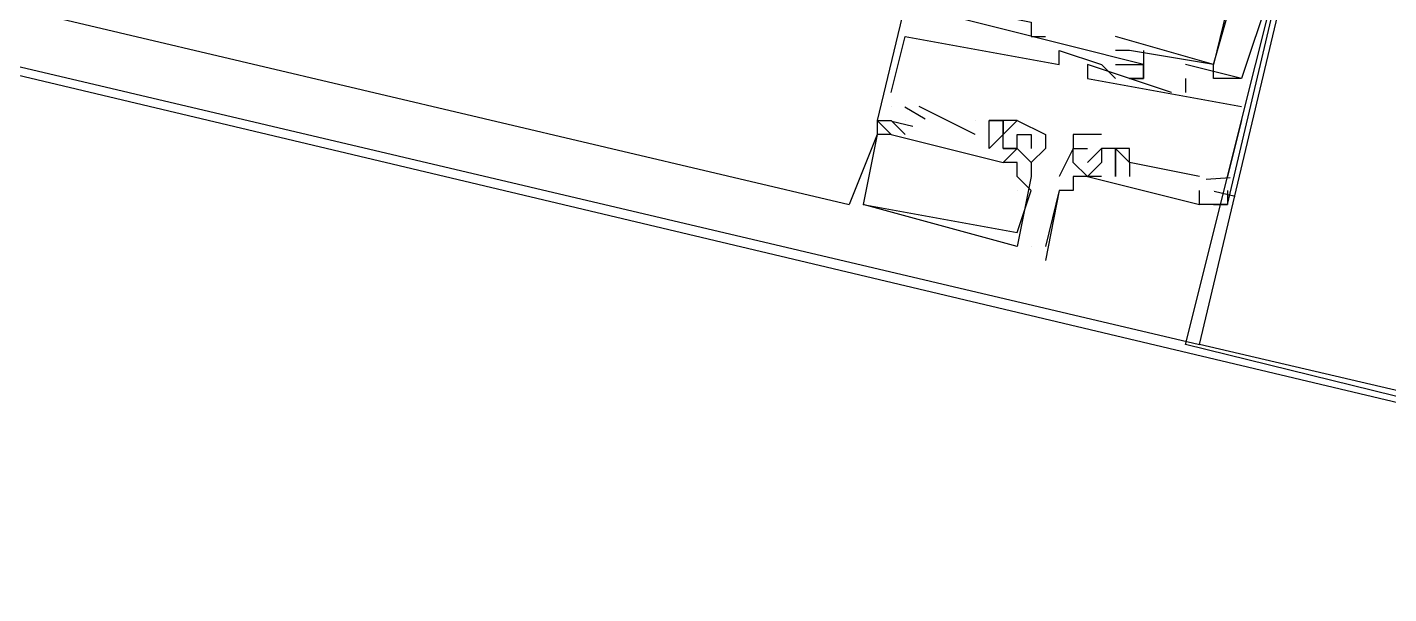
# Model space of a CAD drawing. Header units: feet. Extents: x -84 to 198, y -22 to 181.
# Drawn here: x 101.618 to 102.913, y 24.474 to 25.013 of the extents above; entities that cross this region are included whole.
import ezdxf

# ---------------------------------------------------------------- set-up
doc = ezdxf.new("R2010")
doc.units = ezdxf.units.FT
doc.layers.add('A-LINEA', color=7, linetype='CONTINUOUS')

msp = doc.modelspace()

# ---------------------------------------------------------------- linework, layer by layer
at = {"layer": 'A-LINEA'}
for p, q in [((94.8133, 26.5778), (102.7333, 24.7111)), ((95.16, 26.5511), (102.4, 24.8444)), ((102.4533, 25.0044), (102.4533, 25.0044)), ((102.4533, 25.0044), (102.4533, 25.0044)), ((102.4533, 25.0044), (102.4533, 25.0044)), ((102.5733, 25.0044), (102.5733, 25.0044)), ((102.5733, 25.0044), (102.5733, 25.0044)), ((102.5733, 25.0044), (102.5733, 25.0044)), ((102.5867, 25.0044), (102.5867, 25.0044)), ((102.5867, 25.0044), (102.5867, 25.0044)), ((102.5867, 25.0044), (102.5867, 25.0044)), ((102.6533, 25.0044), (102.6533, 25.0044)), ((102.6533, 25.0044), (102.6533, 25.0044)), ((102.6533, 25.0044), (102.6533, 25.0044)), ((102.6, 24.9911), (102.6, 24.9911)), ((102.6, 24.9911), (102.6, 24.9911)), ((102.6, 24.9911), (102.6, 24.9911)), ((102.6533, 24.9911), (102.6533, 24.9911)), ((102.6533, 24.9911), (102.6533, 24.9911)), ((102.6533, 24.9911), (102.6533, 24.9911)), ((102.6667, 24.9911), (102.6667, 24.9911)), ((102.6667, 24.9911), (102.6667, 24.9911)), ((102.6667, 24.9911), (102.6667, 24.9911)), ((102.68, 24.9911), (102.68, 24.9911)), ((102.68, 24.9911), (102.68, 24.9911)), ((102.68, 24.9911), (102.68, 24.9911)), ((102.6, 24.9778), (102.6, 24.9778)), ((102.6, 24.9778), (102.6, 24.9778)), ((102.6, 24.9778), (102.6, 24.9778)), ((102.6267, 24.9778), (102.6267, 24.9778)), ((102.6267, 24.9778), (102.6267, 24.9778)), ((102.6267, 24.9778), (102.6267, 24.9778)), ((102.64, 24.9778), (102.64, 24.9778)), ((102.64, 24.9778), (102.64, 24.9778)), ((102.64, 24.9778), (102.64, 24.9778)), ((102.6533, 24.9778), (102.6533, 24.9778)), ((102.6533, 24.9778), (102.6533, 24.9778)), ((102.6533, 24.9778), (102.6533, 24.9778)), ((102.68, 24.9778), (102.68, 24.9778)), ((102.68, 24.9778), (102.68, 24.9778)), ((102.68, 24.9778), (102.68, 24.9778)), ((102.68, 24.9778), (102.68, 24.9778)), ((102.68, 24.9778), (102.68, 24.9778)), ((102.68, 24.9778), (102.68, 24.9778)), ((102.68, 24.9778), (102.68, 24.9778)), ((102.68, 24.9778), (102.68, 24.9778)), ((102.68, 24.9778), (102.68, 24.9778)), ((102.72, 24.9778), (102.72, 24.9778)), ((102.72, 24.9778), (102.72, 24.9778)), ((102.72, 24.9778), (102.72, 24.9778)), ((102.7467, 24.9778), (102.7467, 24.9778)), ((102.7467, 24.9778), (102.7467, 24.9778)), ((102.7467, 24.9778), (102.7467, 24.9778)), ((102.7467, 24.9778), (102.7467, 24.9778)), ((102.7467, 24.9778), (102.7467, 24.9778)), ((102.7467, 24.9778), (102.7467, 24.9778)), ((102.7467, 24.9778), (102.7467, 24.9778)), ((102.7467, 24.9778), (102.7467, 24.9778)), ((102.7467, 24.9778), (102.7467, 24.9778)), ((102.6267, 24.9644), (102.6267, 24.9644)), ((102.6267, 24.9644), (102.6267, 24.9644)), ((102.6267, 24.9644), (102.6267, 24.9644)), ((102.6533, 24.9644), (102.6533, 24.9644)), ((102.6533, 24.9644), (102.6533, 24.9644)), ((102.6533, 24.9644), (102.6533, 24.9644)), ((102.6667, 24.9644), (102.6667, 24.9644)), ((102.6667, 24.9644), (102.6667, 24.9644)), ((102.6667, 24.9644), (102.6667, 24.9644)), ((102.68, 24.9644), (102.68, 24.9644)), ((102.68, 24.9644), (102.68, 24.9644)), ((102.68, 24.9644), (102.68, 24.9644)), ((102.68, 24.9644), (102.68, 24.9644)), ((102.68, 24.9644), (102.68, 24.9644)), ((102.68, 24.9644), (102.68, 24.9644)), ((102.72, 24.9644), (102.72, 24.9511)), ((102.72, 24.9644), (102.72, 24.9644)), ((102.72, 24.9644), (102.72, 24.9511)), ((102.72, 24.9644), (102.72, 24.9644)), ((102.72, 24.9644), (102.72, 24.9511)), ((102.72, 24.9644), (102.72, 24.9644)), ((102.7733, 24.9644), (102.7467, 24.9644)), ((102.7467, 24.9644), (102.7467, 24.9644)), ((102.7467, 24.9644), (102.7467, 24.9644)), ((102.7733, 24.9644), (102.7467, 24.9644)), ((102.7467, 24.9644), (102.7467, 24.9644)), ((102.7467, 24.9644), (102.7467, 24.9644)), ((102.7733, 24.9644), (102.7467, 24.9644)), ((102.7467, 24.9644), (102.7467, 24.9644)), ((102.7467, 24.9644), (102.7467, 24.9644)), ((102.7733, 24.9644), (102.7733, 24.9644)), ((102.7733, 24.9644), (102.7733, 24.9644)), ((102.7733, 24.9644), (102.7733, 24.9644)), ((102.7733, 24.9644), (102.7733, 24.9644)), ((102.7733, 24.9644), (102.7733, 24.9644)), ((102.7733, 24.9644), (102.7733, 24.9644)), ((102.7733, 24.9644), (102.7733, 24.9644)), ((102.7733, 24.9644), (102.7733, 24.9644)), ((102.7733, 24.9644), (102.7733, 24.9644)), ((102.44, 24.9511), (102.44, 24.9511)), ((102.44, 24.9511), (102.44, 24.9511)), ((102.44, 24.9511), (102.44, 24.9511)), ((102.7067, 24.9511), (102.7067, 24.9511)), ((102.7067, 24.9511), (102.7067, 24.9511)), ((102.7067, 24.9511), (102.7067, 24.9511)), ((102.72, 24.9511), (102.72, 24.9511)), ((102.72, 24.9511), (102.72, 24.9511)), ((102.72, 24.9511), (102.72, 24.9511)), ((102.44, 24.9378), (102.44, 24.9378)), ((102.44, 24.9378), (102.44, 24.9378)), ((102.44, 24.9378), (102.44, 24.9378)), ((102.4724, 24.9256), (102.4529, 24.9372)), ((102.4724, 24.9256), (102.4529, 24.9372)), ((102.4724, 24.9256), (102.4529, 24.9372)), ((102.52, 24.9111), (102.4667, 24.9378)), ((102.4667, 24.9378), (102.4667, 24.9378)), ((102.52, 24.9111), (102.4667, 24.9378)), ((102.4667, 24.9378), (102.4667, 24.9378)), ((102.52, 24.9111), (102.4667, 24.9378)), ((102.4667, 24.9378), (102.4667, 24.9378)), ((102.7733, 24.9378), (102.7733, 24.9378)), ((102.7733, 24.9378), (102.7733, 24.9378)), ((102.7733, 24.9378), (102.7733, 24.9378)), ((102.4267, 24.9244), (102.4267, 24.9244)), ((102.4267, 24.9244), (102.4267, 24.9244)), ((102.4267, 24.9244), (102.4267, 24.9244)), ((102.4267, 24.9244), (102.4267, 24.9244)), ((102.4267, 24.9244), (102.4267, 24.9244)), ((102.4267, 24.9244), (102.4267, 24.9244)), ((102.4267, 24.9244), (102.4267, 24.9244)), ((102.4267, 24.9244), (102.4267, 24.9244)), ((102.4267, 24.9244), (102.4267, 24.9244)), ((102.44, 24.9244), (102.4533, 24.9111)), ((102.44, 24.9244), (102.44, 24.9244)), ((102.44, 24.9244), (102.44, 24.9244)), ((102.44, 24.9244), (102.44, 24.9244)), ((102.44, 24.9244), (102.4533, 24.9111)), ((102.44, 24.9244), (102.44, 24.9244)), ((102.44, 24.9244), (102.44, 24.9244)), ((102.44, 24.9244), (102.44, 24.9244)), ((102.44, 24.9244), (102.4533, 24.9111)), ((102.44, 24.9244), (102.44, 24.9244)), ((102.44, 24.9244), (102.44, 24.9244)), ((102.44, 24.9244), (102.44, 24.9244)), ((102.4606, 24.9188), (102.4406, 24.9235)), ((102.4606, 24.9188), (102.4406, 24.9235)), ((102.4606, 24.9188), (102.4406, 24.9235)), ((102.4533, 24.9244), (102.4533, 24.9244)), ((102.4533, 24.9244), (102.4533, 24.9244)), ((102.4533, 24.9244), (102.4533, 24.9244)), ((102.4533, 24.9244), (102.4533, 24.9244)), ((102.4533, 24.9244), (102.4533, 24.9244)), ((102.4533, 24.9244), (102.4533, 24.9244)), ((102.52, 24.9244), (102.52, 24.9244)), ((102.52, 24.9244), (102.52, 24.9244)), ((102.52, 24.9244), (102.52, 24.9244)), ((102.52, 24.9244), (102.52, 24.9244)), ((102.52, 24.9244), (102.52, 24.9244)), ((102.52, 24.9244), (102.52, 24.9244)), ((102.5333, 24.9244), (102.5333, 24.9244)), ((102.5333, 24.9244), (102.5333, 24.9244)), ((102.5333, 24.9244), (102.5333, 24.9244)), ((102.5333, 24.9244), (102.5333, 24.9244)), ((102.5333, 24.9244), (102.5333, 24.9244)), ((102.5333, 24.9244), (102.5333, 24.9244)), ((102.5467, 24.9244), (102.5467, 24.9244)), ((102.5467, 24.9244), (102.5467, 24.9244)), ((102.5467, 24.9244), (102.5467, 24.9244)), ((102.5467, 24.9244), (102.5467, 24.9244)), ((102.5467, 24.9244), (102.5467, 24.9244)), ((102.5467, 24.9244), (102.5467, 24.9244)), ((102.56, 24.9244), (102.56, 24.9244)), ((102.56, 24.9244), (102.56, 24.9244)), ((102.56, 24.9244), (102.56, 24.9244)), ((102.56, 24.9244), (102.56, 24.9244)), ((102.56, 24.9244), (102.56, 24.9244)), ((102.56, 24.9244), (102.56, 24.9244)), ((102.7733, 24.9244), (102.76, 24.8711)), ((102.7733, 24.9244), (102.76, 24.8711)), ((102.7733, 24.9244), (102.76, 24.8711)), ((102.7733, 24.9244), (102.7733, 24.9244)), ((102.7733, 24.9244), (102.7733, 24.9244)), ((102.7733, 24.9244), (102.7733, 24.9244)), ((102.4267, 24.9111), (102.4, 24.8444)), ((102.4267, 24.9111), (102.4, 24.8444)), ((102.4267, 24.9111), (102.4, 24.8444)), ((102.4267, 24.9111), (102.4267, 24.9111)), ((102.4267, 24.9111), (102.4267, 24.9111)), ((102.4267, 24.9111), (102.4267, 24.9111)), ((102.4267, 24.9111), (102.4267, 24.9111)), ((102.4267, 24.9111), (102.4267, 24.9111)), ((102.4267, 24.9111), (102.4267, 24.9111)), ((102.4267, 24.9111), (102.4267, 24.9111)), ((102.4267, 24.9111), (102.4267, 24.9111)), ((102.4267, 24.9111), (102.4267, 24.9111)), ((102.44, 24.9111), (102.44, 24.9111)), ((102.44, 24.9111), (102.44, 24.9111)), ((102.44, 24.9111), (102.44, 24.9111)), ((102.44, 24.9111), (102.44, 24.9111)), ((102.44, 24.9111), (102.44, 24.9111)), ((102.44, 24.9111), (102.44, 24.9111)), ((102.44, 24.9111), (102.44, 24.9111)), ((102.44, 24.9111), (102.44, 24.9111)), ((102.44, 24.9111), (102.44, 24.9111)), ((102.4533, 24.9111), (102.4533, 24.9111)), ((102.4533, 24.9111), (102.4533, 24.9111)), ((102.4533, 24.9111), (102.4533, 24.9111)), ((102.4533, 24.9111), (102.4533, 24.9111)), ((102.4533, 24.9111), (102.4533, 24.9111)), ((102.4533, 24.9111), (102.4533, 24.9111)), ((102.52, 24.9111), (102.52, 24.9111)), ((102.52, 24.9111), (102.52, 24.9111)), ((102.52, 24.9111), (102.52, 24.9111)), ((102.5333, 24.9111), (102.5333, 24.9111)), ((102.5333, 24.9111), (102.5333, 24.9111)), ((102.5333, 24.9111), (102.5333, 24.9111)), ((102.5467, 24.9111), (102.5467, 24.9111)), ((102.5467, 24.9111), (102.5467, 24.9111)), ((102.5467, 24.9111), (102.5467, 24.9111)), ((102.5467, 24.9111), (102.5467, 24.9111)), ((102.5467, 24.9111), (102.5467, 24.9111)), ((102.5467, 24.9111), (102.5467, 24.9111)), ((102.5467, 24.9111), (102.5467, 24.9111)), ((102.5467, 24.9111), (102.5467, 24.9111)), ((102.5467, 24.9111), (102.5467, 24.9111)), ((102.56, 24.9111), (102.56, 24.9111)), ((102.56, 24.9111), (102.56, 24.9111)), ((102.56, 24.9111), (102.56, 24.9111)), ((102.56, 24.9111), (102.56, 24.9111)), ((102.56, 24.9111), (102.56, 24.9111)), ((102.56, 24.9111), (102.56, 24.9111)), ((102.5733, 24.9111), (102.5733, 24.9111)), ((102.5733, 24.9111), (102.5733, 24.9111)), ((102.5733, 24.9111), (102.5733, 24.9111)), ((102.5867, 24.9111), (102.5867, 24.9111)), ((102.5867, 24.9111), (102.5867, 24.9111)), ((102.5867, 24.9111), (102.5867, 24.9111)), ((102.6133, 24.9111), (102.6133, 24.9111)), ((102.64, 24.9111), (102.64, 24.9111)), ((102.5333, 24.8978), (102.5333, 24.8978)), ((102.5333, 24.8978), (102.5333, 24.8978)), ((102.5333, 24.8978), (102.5333, 24.8978)), ((102.5467, 24.8978), (102.5467, 24.8978)), ((102.5467, 24.8978), (102.5467, 24.8978)), ((102.5467, 24.8978), (102.5467, 24.8978)), ((102.5467, 24.8978), (102.5467, 24.8978)), ((102.5467, 24.8978), (102.5467, 24.8978)), ((102.5467, 24.8978), (102.5467, 24.8978)), ((102.56, 24.8978), (102.56, 24.8978)), ((102.56, 24.8978), (102.56, 24.8978)), ((102.56, 24.8978), (102.56, 24.8978)), ((102.56, 24.8978), (102.56, 24.8978)), ((102.56, 24.8978), (102.56, 24.8978)), ((102.56, 24.8978), (102.56, 24.8978)), ((102.56, 24.8978), (102.56, 24.8978)), ((102.56, 24.8978), (102.56, 24.8978)), ((102.56, 24.8978), (102.56, 24.8978)), ((102.56, 24.8978), (102.56, 24.8978)), ((102.56, 24.8978), (102.56, 24.8978)), ((102.56, 24.8978), (102.56, 24.8978)), ((102.5733, 24.8978), (102.5733, 24.8978)), ((102.5733, 24.8978), (102.5733, 24.8978)), ((102.5733, 24.8978), (102.5733, 24.8978)), ((102.5867, 24.8978), (102.5867, 24.8978)), ((102.5867, 24.8978), (102.5867, 24.8978)), ((102.5867, 24.8978), (102.5867, 24.8978)), ((102.6133, 24.8978), (102.6133, 24.8978)), ((102.6133, 24.8978), (102.6133, 24.8978)), ((102.64, 24.8978), (102.6267, 24.8844)), ((102.6267, 24.8978), (102.6267, 24.8978)), ((102.64, 24.8978), (102.64, 24.8978)), ((102.64, 24.8978), (102.64, 24.8978)), ((102.64, 24.8978), (102.64, 24.8978)), ((102.64, 24.8978), (102.64, 24.8978)), ((102.64, 24.8978), (102.64, 24.8978)), ((102.6533, 24.8978), (102.6533, 24.8978)), ((102.6533, 24.8978), (102.6533, 24.8978)), ((102.6533, 24.8978), (102.6533, 24.8978)), ((102.6533, 24.8978), (102.6533, 24.8978)), ((102.6533, 24.8978), (102.6533, 24.8978)), ((102.6533, 24.8978), (102.6533, 24.8978)), ((102.6667, 24.8978), (102.6667, 24.8978)), ((102.6667, 24.8978), (102.6667, 24.8978)), ((102.6667, 24.8978), (102.6667, 24.8978)), ((102.5467, 24.8844), (102.5467, 24.8844)), ((102.5467, 24.8844), (102.5467, 24.8844)), ((102.5467, 24.8844), (102.5467, 24.8844)), ((102.5467, 24.8844), (102.5467, 24.8844)), ((102.5467, 24.8844), (102.5467, 24.8844)), ((102.5467, 24.8844), (102.5467, 24.8844)), ((102.56, 24.8844), (102.56, 24.8844)), ((102.56, 24.8844), (102.56, 24.8844)), ((102.56, 24.8844), (102.56, 24.8844)), ((102.5733, 24.8844), (102.5733, 24.8844)), ((102.5733, 24.8844), (102.5733, 24.8844)), ((102.5733, 24.8844), (102.5733, 24.8844)), ((102.5733, 24.8844), (102.5733, 24.8844)), ((102.5733, 24.8844), (102.5733, 24.8844)), ((102.5733, 24.8844), (102.5733, 24.8844)), ((102.6133, 24.8844), (102.6133, 24.8844)), ((102.6267, 24.8844), (102.6267, 24.8844)), ((102.64, 24.8844), (102.64, 24.8844)), ((102.64, 24.8844), (102.64, 24.8844)), ((102.64, 24.8844), (102.64, 24.8844)), ((102.64, 24.8844), (102.64, 24.8844)), ((102.64, 24.8844), (102.64, 24.8844)), ((102.64, 24.8844), (102.64, 24.8844)), ((102.64, 24.8844), (102.64, 24.8844)), ((102.6533, 24.8844), (102.6533, 24.8844)), ((102.6533, 24.8844), (102.6533, 24.8844)), ((102.6533, 24.8844), (102.6533, 24.8844)), ((102.6533, 24.8844), (102.6533, 24.8844)), ((102.6533, 24.8844), (102.6533, 24.8844)), ((102.6533, 24.8844), (102.6533, 24.8844)), ((102.6533, 24.8844), (102.6533, 24.8844)), ((102.6533, 24.8844), (102.6533, 24.8844)), ((102.6533, 24.8844), (102.6533, 24.8844)), ((102.6533, 24.8844), (102.6533, 24.8844)), ((102.6533, 24.8844), (102.6533, 24.8844)), ((102.6533, 24.8844), (102.6533, 24.8844)), ((102.6667, 24.8844), (102.6667, 24.8844)), ((102.6667, 24.8844), (102.6667, 24.8844)), ((102.6667, 24.8844), (102.6667, 24.8844)), ((102.6667, 24.8844), (102.6667, 24.8844)), ((102.6667, 24.8844), (102.6667, 24.8844)), ((102.6667, 24.8844), (102.6667, 24.8844)), ((102.56, 24.8711), (102.56, 24.8711)), ((102.56, 24.8711), (102.56, 24.8711)), ((102.56, 24.8711), (102.56, 24.8711)), ((102.5733, 24.8711), (102.5733, 24.8711)), ((102.5733, 24.8711), (102.5733, 24.8711)), ((102.5733, 24.8711), (102.5733, 24.8711)), ((102.6, 24.8711), (102.6, 24.8711)), ((102.6, 24.8711), (102.6, 24.8711)), ((102.6, 24.8711), (102.6, 24.8711)), ((102.6133, 24.8711), (102.6133, 24.8711)), ((102.6133, 24.8711), (102.6133, 24.8711)), ((102.6133, 24.8711), (102.6133, 24.8711)), ((102.6267, 24.8711), (102.6267, 24.8711)), ((102.6267, 24.8711), (102.6267, 24.8711)), ((102.6267, 24.8711), (102.6267, 24.8711)), ((102.6267, 24.8711), (102.6267, 24.8711)), ((102.6267, 24.8711), (102.6267, 24.8711)), ((102.64, 24.8711), (102.64, 24.8711)), ((102.64, 24.8711), (102.64, 24.8711)), ((102.64, 24.8711), (102.64, 24.8711)), ((102.6533, 24.8711), (102.6533, 24.8711)), ((102.6533, 24.8711), (102.6533, 24.8711)), ((102.6533, 24.8711), (102.6533, 24.8711)), ((102.6533, 24.8711), (102.6533, 24.8711)), ((102.6533, 24.8711), (102.6533, 24.8711)), ((102.6533, 24.8711), (102.6533, 24.8711)), ((102.6533, 24.8711), (102.6533, 24.8711)), ((102.6533, 24.8711), (102.6533, 24.8711)), ((102.6533, 24.8711), (102.6533, 24.8711)), ((102.6667, 24.8711), (102.6667, 24.8711)), ((102.6667, 24.8711), (102.6667, 24.8711)), ((102.6667, 24.8711), (102.6667, 24.8711)), ((102.7333, 24.8711), (102.7333, 24.8711)), ((102.7333, 24.8711), (102.7333, 24.8711)), ((102.7333, 24.8711), (102.7333, 24.8711)), ((102.7624, 24.8698), (102.7398, 24.8682)), ((102.7624, 24.8698), (102.7398, 24.8682)), ((102.7624, 24.8698), (102.7398, 24.8682)), ((102.7467, 24.8711), (102.7467, 24.8711)), ((102.7467, 24.8711), (102.7467, 24.8711)), ((102.7467, 24.8711), (102.7467, 24.8711)), ((102.76, 24.8711), (102.76, 24.8711)), ((102.76, 24.8711), (102.76, 24.8711)), ((102.76, 24.8711), (102.76, 24.8711)), ((102.56, 24.8578), (102.56, 24.8578)), ((102.56, 24.8578), (102.56, 24.8578)), ((102.56, 24.8578), (102.56, 24.8578)), ((102.5733, 24.8578), (102.5733, 24.8578)), ((102.5733, 24.8578), (102.5733, 24.8578)), ((102.5733, 24.8578), (102.5733, 24.8578)), ((102.6, 24.8578), (102.6, 24.8578)), ((102.6, 24.8578), (102.6, 24.8578)), ((102.6, 24.8578), (102.6, 24.8578)), ((102.6133, 24.8578), (102.6133, 24.8578)), ((102.6133, 24.8578), (102.6133, 24.8578)), ((102.6133, 24.8578), (102.6133, 24.8578)), ((102.7333, 24.8578), (102.7333, 24.8578)), ((102.7333, 24.8578), (102.7333, 24.8578)), ((102.7333, 24.8578), (102.7333, 24.8578)), ((102.7467, 24.8578), (102.7467, 24.8578)), ((102.7467, 24.8578), (102.7467, 24.8578)), ((102.7467, 24.8578), (102.7467, 24.8578)), ((102.7467, 24.8578), (102.7467, 24.8578)), ((102.7467, 24.8578), (102.7467, 24.8578)), ((102.7467, 24.8578), (102.7467, 24.8578)), ((102.7673, 24.8521), (102.7473, 24.8568)), ((102.7673, 24.8521), (102.7473, 24.8568)), ((102.7673, 24.8521), (102.7473, 24.8568)), ((102.76, 24.8578), (102.76, 24.8578)), ((102.76, 24.8578), (102.76, 24.8578)), ((102.76, 24.8578), (102.76, 24.8578)), ((102.4, 24.8444), (102.4, 24.8444)), ((102.4, 24.8444), (102.4, 24.8444)), ((102.4, 24.8444), (102.4, 24.8444)), ((102.4133, 24.8444), (102.4133, 24.8444)), ((102.4133, 24.8444), (102.4133, 24.8444)), ((102.4133, 24.8444), (102.4133, 24.8444)), ((102.4133, 24.8444), (102.4133, 24.8444)), ((102.4133, 24.8444), (102.4133, 24.8444)), ((102.4133, 24.8444), (102.4133, 24.8444)), ((102.7333, 24.8444), (102.7333, 24.8444)), ((102.7333, 24.8444), (102.7333, 24.8444)), ((102.7333, 24.8444), (102.7333, 24.8444)), ((102.7333, 24.8444), (102.7333, 24.8444)), ((102.7333, 24.8444), (102.7333, 24.8444)), ((102.7333, 24.8444), (102.7333, 24.8444)), ((102.7467, 24.8444), (102.7467, 24.8444)), ((102.7467, 24.8444), (102.7467, 24.8444)), ((102.7467, 24.8444), (102.7467, 24.8444)), ((102.7467, 24.8444), (102.7467, 24.8444)), ((102.7467, 24.8444), (102.7467, 24.8444)), ((102.7467, 24.8444), (102.7467, 24.8444)), ((102.76, 24.8444), (102.76, 24.8444)), ((102.76, 24.8444), (102.76, 24.8444)), ((102.76, 24.8444), (102.76, 24.8444)), ((102.76, 24.8444), (102.76, 24.8444)), ((102.76, 24.8444), (102.76, 24.8444)), ((102.76, 24.8444), (102.76, 24.8444)), ((102.56, 24.8178), (102.56, 24.8178)), ((102.56, 24.8178), (102.56, 24.8178)), ((102.56, 24.8178), (102.56, 24.8178)), ((102.56, 24.8044), (102.56, 24.8044)), ((102.56, 24.8044), (102.56, 24.8044)), ((102.56, 24.8044), (102.56, 24.8044)), ((102.5733, 24.8044), (102.5733, 24.8044)), ((102.5867, 24.8044), (102.5867, 24.8044)), ((102.5867, 24.7911), (102.5867, 24.7911))]:
    msp.add_line(p, q, dxfattribs=at)
for points in [[(67.2267, 7.6444), (67.2667, 7.8178), (67.76, 9.9244), (68.1067, 9.9378), (69.9867, 17.8978), (72.5733, 17.2844), (72.7333, 17.9244), (80.72, 16.0444), (83.12, 15.4711), (87.16, 14.5111), (90.12, 27.0044), (94.6533, 25.9244), (94.8133, 26.5778), (97.52, 25.9378), (103.5333, 24.5111), (107.3733, 40.7511), (107.64, 40.6978), (108.9733, 40.3778), (112.68, 39.4978), (119.16, 37.9644), (119.2267, 38.2978), (125.3067, 36.8578)], [(102.8133, 25.4978), (102.8133, 25.5244), (102.7333, 25.5378), (102.7333, 25.5644), (102.5867, 25.5911), (102.4267, 24.9244), (102.4267, 24.9111)], [(102.8133, 25.4978), (102.8133, 25.5244), (102.7333, 25.5378), (102.7333, 25.5644), (102.5867, 25.5911), (102.4267, 24.9244), (102.4267, 24.9111)], [(102.8133, 25.4978), (102.8133, 25.5244), (102.7333, 25.5378), (102.7333, 25.5644), (102.5867, 25.5911), (102.4267, 24.9244), (102.4267, 24.9111)], [(102.76, 24.8578), (102.76, 24.8444), (102.7467, 24.8444), (102.76, 24.8444), (102.92, 25.5244), (102.76, 25.5511), (102.76, 25.5378), (102.7733, 25.5378), (102.76, 25.5378), (102.7733, 25.5378), (102.8, 25.5378), (102.8, 25.5244), (102.7867, 25.5378)], [(102.76, 24.8578), (102.76, 24.8444), (102.7467, 24.8444), (102.76, 24.8444), (102.92, 25.5244), (102.76, 25.5511), (102.76, 25.5378), (102.7733, 25.5378), (102.76, 25.5378), (102.7733, 25.5378), (102.8, 25.5378), (102.8, 25.5244), (102.7867, 25.5378)], [(102.76, 24.8578), (102.76, 24.8444), (102.7467, 24.8444), (102.76, 24.8444), (102.92, 25.5244), (102.76, 25.5511), (102.76, 25.5378), (102.7733, 25.5378), (102.76, 25.5378), (102.7733, 25.5378), (102.8, 25.5378), (102.8, 25.5244), (102.7867, 25.5378)], [(102.92, 25.5111), (103.7333, 25.3244), (103.5333, 24.5111), (102.72, 24.7111), (102.92, 25.5111)], [(102.92, 25.4978), (103.72, 25.3111), (103.5333, 24.5244), (102.7333, 24.7111), (102.92, 25.4978)], [(102.7467, 24.9778), (102.7733, 25.0711), (102.7867, 25.0578), (102.7867, 25.0711), (102.7733, 25.0711), (102.8667, 25.4711), (102.88, 25.4711), (102.8933, 25.4978), (102.9067, 25.4978)], [(102.7467, 24.9778), (102.7733, 25.0711), (102.7867, 25.0578), (102.7867, 25.0711), (102.7733, 25.0711), (102.8667, 25.4711), (102.88, 25.4711), (102.8933, 25.4978), (102.9067, 25.4978)], [(102.7467, 24.9778), (102.7733, 25.0711), (102.7867, 25.0578), (102.7867, 25.0711), (102.7733, 25.0711), (102.8667, 25.4711), (102.88, 25.4711), (102.8933, 25.4978), (102.9067, 25.4978)], [(102.8667, 25.4711), (102.7467, 24.9778), (102.6533, 25.0044)], [(102.8667, 25.4711), (102.7467, 24.9778), (102.6533, 25.0044)], [(102.8667, 25.4711), (102.7467, 24.9778), (102.6533, 25.0044)], [(102.68, 24.9911), (102.68, 24.9911), (102.68, 24.9778), (102.4667, 25.0311), (102.48, 25.1111), (102.5067, 25.1111), (102.5067, 25.1244), (102.48, 25.1244)], [(102.68, 24.9911), (102.68, 24.9911), (102.68, 24.9778), (102.4667, 25.0311), (102.48, 25.1111), (102.5067, 25.1111), (102.5067, 25.1244), (102.48, 25.1244)], [(102.68, 24.9911), (102.68, 24.9911), (102.68, 24.9778), (102.4667, 25.0311), (102.48, 25.1111), (102.5067, 25.1111), (102.5067, 25.1244), (102.48, 25.1244)], [(102.7733, 25.0578), (102.7733, 25.0444), (102.8, 25.0444), (102.7733, 24.9644), (102.72, 24.9778)], [(102.7733, 25.0578), (102.7733, 25.0444), (102.8, 25.0444), (102.7733, 24.9644), (102.72, 24.9778)], [(102.7733, 25.0578), (102.7733, 25.0444), (102.8, 25.0444), (102.7733, 24.9644), (102.72, 24.9778)], [(102.4933, 25.0311), (102.4667, 25.0311), (102.4933, 25.0311), (102.5067, 25.0311), (102.5733, 25.0178), (102.5733, 25.0044), (102.5867, 25.0044)], [(102.4933, 25.0311), (102.4667, 25.0311), (102.4933, 25.0311), (102.5067, 25.0311), (102.5733, 25.0178), (102.5733, 25.0044), (102.5867, 25.0044)], [(102.4933, 25.0311), (102.4667, 25.0311), (102.4933, 25.0311), (102.5067, 25.0311), (102.5733, 25.0178), (102.5733, 25.0044), (102.5867, 25.0044)], [(102.44, 24.9511), (102.4533, 25.0044), (102.6, 24.9778), (102.6, 24.9911), (102.64, 24.9778), (102.6533, 24.9644)], [(102.44, 24.9511), (102.4533, 25.0044), (102.6, 24.9778), (102.6, 24.9911), (102.64, 24.9778), (102.6533, 24.9644)], [(102.44, 24.9511), (102.4533, 25.0044), (102.6, 24.9778), (102.6, 24.9911), (102.64, 24.9778), (102.6533, 24.9644)], [(102.7733, 24.9644), (102.7467, 24.9644), (102.7467, 24.9778), (102.6667, 24.9911), (102.6533, 24.9911), (102.6533, 24.9911)], [(102.7733, 24.9644), (102.7467, 24.9644), (102.7467, 24.9778), (102.6667, 24.9911), (102.6533, 24.9911), (102.6533, 24.9911)], [(102.7733, 24.9644), (102.7467, 24.9644), (102.7467, 24.9778), (102.6667, 24.9911), (102.6533, 24.9911), (102.6533, 24.9911)], [(102.7067, 24.9511), (102.6267, 24.9778), (102.6267, 24.9644), (102.7733, 24.9378)], [(102.7067, 24.9511), (102.6267, 24.9778), (102.6267, 24.9644), (102.7733, 24.9378)], [(102.7067, 24.9511), (102.6267, 24.9778), (102.6267, 24.9644), (102.7733, 24.9378)], [(102.6533, 24.9778), (102.68, 24.9778), (102.68, 24.9644), (102.6667, 24.9644), (102.68, 24.9644), (102.68, 24.9778)], [(102.6533, 24.9778), (102.68, 24.9778), (102.68, 24.9644), (102.6667, 24.9644), (102.68, 24.9644), (102.68, 24.9778)], [(102.6533, 24.9778), (102.68, 24.9778), (102.68, 24.9644), (102.6667, 24.9644), (102.68, 24.9644), (102.68, 24.9778)], [(102.4267, 24.9244), (102.44, 24.9111), (102.4267, 24.9111), (102.4133, 24.8444), (102.4133, 24.8444), (102.56, 24.8178), (102.56, 24.8178), (102.5733, 24.8578)], [(102.56, 24.9244), (102.56, 24.9244), (102.5867, 24.9111), (102.5867, 24.8978), (102.5733, 24.8844), (102.5733, 24.8711), (102.56, 24.8044), (102.4133, 24.8444), (102.4133, 24.8444)], [(102.4267, 24.9244), (102.44, 24.9111), (102.4267, 24.9111), (102.4133, 24.8444), (102.4133, 24.8444), (102.56, 24.8178), (102.56, 24.8178), (102.5733, 24.8578)], [(102.56, 24.9244), (102.56, 24.9244), (102.5867, 24.9111), (102.5867, 24.8978), (102.5733, 24.8844), (102.5733, 24.8711), (102.56, 24.8044), (102.4133, 24.8444), (102.4133, 24.8444)], [(102.4267, 24.9244), (102.44, 24.9111), (102.4267, 24.9111), (102.4133, 24.8444), (102.4133, 24.8444), (102.56, 24.8178), (102.56, 24.8178), (102.5733, 24.8578)], [(102.56, 24.9244), (102.56, 24.9244), (102.5867, 24.9111), (102.5867, 24.8978), (102.5733, 24.8844), (102.5733, 24.8711), (102.56, 24.8044), (102.4133, 24.8444), (102.4133, 24.8444)], [(102.4267, 24.9244), (102.4267, 24.9244), (102.44, 24.9244), (102.44, 24.9244)], [(102.4267, 24.9244), (102.4267, 24.9244), (102.44, 24.9244), (102.44, 24.9244)], [(102.4267, 24.9244), (102.4267, 24.9244), (102.44, 24.9244), (102.44, 24.9244)], [(102.44, 24.9111), (102.5467, 24.8844), (102.56, 24.8978), (102.5467, 24.8978), (102.5467, 24.9111), (102.5333, 24.8978), (102.5333, 24.9111), (102.5333, 24.9244), (102.5467, 24.9244), (102.5467, 24.9111), (102.5467, 24.9244)], [(102.44, 24.9111), (102.5467, 24.8844), (102.56, 24.8978), (102.5467, 24.8978), (102.5467, 24.9111), (102.5333, 24.8978), (102.5333, 24.9111), (102.5333, 24.9244), (102.5467, 24.9244), (102.5467, 24.9111), (102.5467, 24.9244)], [(102.44, 24.9111), (102.5467, 24.8844), (102.56, 24.8978), (102.5467, 24.8978), (102.5467, 24.9111), (102.5333, 24.8978), (102.5333, 24.9111), (102.5333, 24.9244), (102.5467, 24.9244), (102.5467, 24.9111), (102.5467, 24.9244)], [(102.5467, 24.9111), (102.56, 24.9244), (102.5333, 24.9244)], [(102.5467, 24.9111), (102.56, 24.9244), (102.5333, 24.9244)], [(102.5467, 24.9111), (102.56, 24.9244), (102.5333, 24.9244)], [(102.56, 24.8844), (102.5467, 24.8844), (102.56, 24.8978), (102.5467, 24.8978), (102.5467, 24.8978), (102.56, 24.8978), (102.56, 24.9111), (102.56, 24.9111), (102.56, 24.9111)], [(102.56, 24.8844), (102.5467, 24.8844), (102.56, 24.8978), (102.5467, 24.8978), (102.5467, 24.8978), (102.56, 24.8978), (102.56, 24.9111), (102.56, 24.9111), (102.56, 24.9111)], [(102.56, 24.8844), (102.5467, 24.8844), (102.56, 24.8978), (102.5467, 24.8978), (102.5467, 24.8978), (102.56, 24.8978), (102.56, 24.9111), (102.56, 24.9111), (102.56, 24.9111)], [(102.5733, 24.8844), (102.56, 24.8978), (102.56, 24.9111), (102.5733, 24.9111), (102.5733, 24.8978)], [(102.5733, 24.8844), (102.56, 24.8978), (102.56, 24.9111), (102.5733, 24.9111), (102.5733, 24.8978)], [(102.5733, 24.8844), (102.56, 24.8978), (102.56, 24.9111), (102.5733, 24.9111), (102.5733, 24.8978)], [(102.64, 24.9111), (102.6133, 24.9111), (102.6133, 24.8978), (102.6, 24.8711)], [(102.6267, 24.8711), (102.6133, 24.8844), (102.6133, 24.8978), (102.6267, 24.8978)], [(102.64, 24.8978), (102.64, 24.8978), (102.64, 24.8978), (102.64, 24.8978), (102.64, 24.8978), (102.64, 24.8844), (102.64, 24.8844), (102.6267, 24.8711), (102.6133, 24.8711), (102.6133, 24.8711), (102.6133, 24.8578)], [(102.7333, 24.8711), (102.6667, 24.8844), (102.6667, 24.8978), (102.64, 24.8978)], [(102.7333, 24.8711), (102.6667, 24.8844), (102.6667, 24.8978), (102.64, 24.8978)], [(102.7333, 24.8711), (102.6667, 24.8844), (102.6667, 24.8978), (102.64, 24.8978)], [(102.6533, 24.8844), (102.6533, 24.8978), (102.6533, 24.8844)], [(102.6533, 24.8978), (102.6667, 24.8844), (102.6667, 24.8711)], [(102.6533, 24.8844), (102.6533, 24.8978), (102.6533, 24.8844)], [(102.6533, 24.8978), (102.6667, 24.8844), (102.6667, 24.8711)], [(102.6533, 24.8844), (102.6533, 24.8978), (102.6533, 24.8844)], [(102.6533, 24.8978), (102.6667, 24.8844), (102.6667, 24.8711)], [(102.5733, 24.8578), (102.56, 24.8711), (102.56, 24.8711), (102.56, 24.8844), (102.56, 24.8844)], [(102.5733, 24.8578), (102.56, 24.8711), (102.56, 24.8711), (102.56, 24.8844), (102.56, 24.8844)], [(102.5733, 24.8578), (102.56, 24.8711), (102.56, 24.8711), (102.56, 24.8844), (102.56, 24.8844)], [(102.6533, 24.8844), (102.6533, 24.8844), (102.6533, 24.8844), (102.6533, 24.8711), (102.6533, 24.8844), (102.6533, 24.8711)], [(102.6533, 24.8844), (102.6533, 24.8844), (102.6533, 24.8844), (102.6533, 24.8711), (102.6533, 24.8844), (102.6533, 24.8711)], [(102.6533, 24.8844), (102.6533, 24.8844), (102.6533, 24.8844), (102.6533, 24.8711), (102.6533, 24.8844), (102.6533, 24.8711)], [(102.6133, 24.8711), (102.6133, 24.8578), (102.6, 24.8578), (102.5867, 24.8044)], [(102.64, 24.8711), (102.64, 24.8711), (102.6267, 24.8711), (102.7333, 24.8444)], [(102.64, 24.8711), (102.64, 24.8711), (102.6267, 24.8711), (102.7333, 24.8444)], [(102.64, 24.8711), (102.64, 24.8711), (102.6267, 24.8711), (102.7333, 24.8444)], [(102.6, 24.8578), (102.5867, 24.7911), (102.5867, 24.7911), (102.5867, 24.7911)], [(102.6133, 24.8578), (102.6133, 24.8578), (102.6133, 24.8578), (102.6133, 24.8578)], [(102.7467, 24.8444), (102.7333, 24.8444), (102.7333, 24.8578)], [(102.7467, 24.8444), (102.7333, 24.8444), (102.7333, 24.8578)], [(102.7467, 24.8444), (102.7333, 24.8444), (102.7333, 24.8578)]]:
    msp.add_lwpolyline(points, dxfattribs=at)

doc.saveas('drawing.dxf')
